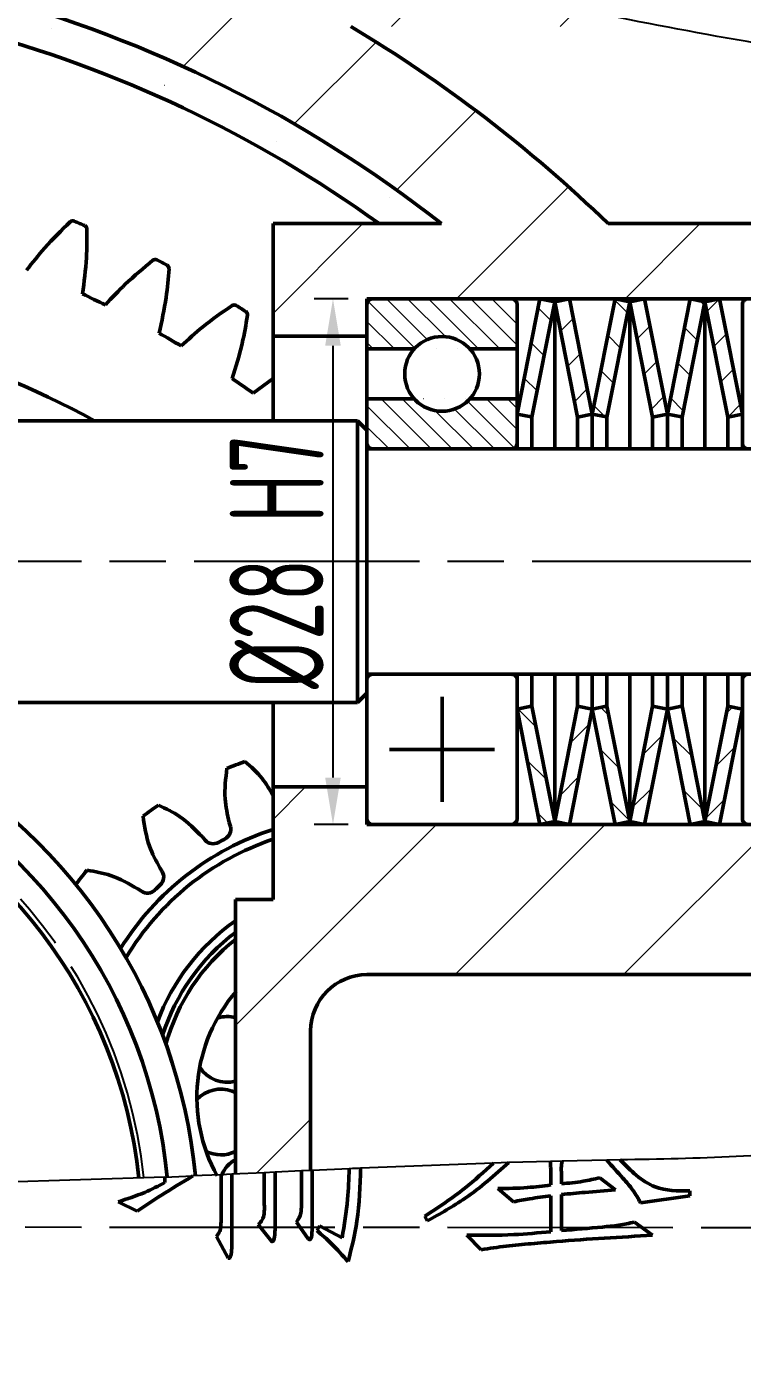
# Model space of a CAD drawing. Header units: millimetres. Extents: x 7343 to 8240, y 5038 to 5694.
# Drawn here: x 7641.1 to 7679.2, y 5174.2 to 5244.9 of the extents above; entities that cross this region are included whole.
import ezdxf

# ---------------------------------------------------------------- set-up
doc = ezdxf.new("R2010")
doc.units = ezdxf.units.MM
doc.linetypes.add('AM_ISO08W050', pattern=[18, 12, -1.5, 3, -1.5])
for name, color, linetype, lineweight in [('AM_5', 3, 'Continuous', 25), ('AM_7', 4, 'AM_ISO08W050', 25), ('AM_BOR', 7, 'Continuous', 50), ('剖面线', 5, 'Continuous', 20)]:
    doc.layers.add(name, color=color, linetype=linetype, lineweight=lineweight)
doc.styles.add('工程字', font='gbenor.shx', dxfattribs={"width": 0.707, "bigfont": 'hztxt.shx'})
doc.dimstyles.new('AM_GB$0', dxfattribs={"dimtxt": 3.5, "dimasz": 2.5, "dimexe": 1, "dimexo": 1, "dimgap": 0.5, "dimtad": 1, "dimdsep": 46, "dimtxsty": '工程字', "dimcen": 0, "dimclrd": 256, "dimclre": 256, "dimclrt": 2, "dimadec": 0, "dimazin": 2, "dimtp": 0.1, "dimtm": 0.1, "dimtfac": 0.71, "dimtmove": 0, "dimatfit": 3, "dimfxl": 0, "dimlwd": -1, "dimlwe": -1, "dimarcsym": 0})
pattern_1 = [(45, (6629.774, 4564.3836), (-4.490128, 4.490128), [])]

# ---------------------------------------------------------------- blocks, each defined once
blk = doc.blocks.new('*D44')
at = {"layer": 'AM_5', "transparency": 16777216}
for p, q in [((7658.18, 5230.37), (7656.371, 5230.37)), ((7657.371, 5227.87), (7657.371, 5204.87)), ((7658.18, 5202.37), (7656.371, 5202.37))]:
    blk.add_line(p, q, dxfattribs=at)
for points in [[(7656.954, 5227.87), (7657.787, 5227.87), (7657.371, 5230.37)], [(7656.954, 5204.87), (7657.787, 5204.87), (7657.371, 5202.37)]]:
    blk.add_solid(points, dxfattribs=at)
at = {"layer": 'Defpoints', "color": 0}
for p in [(7659.18, 5230.37), (7657.371, 5202.37), (7659.18, 5202.37)]:
    blk.add_point(p, dxfattribs=at)
at = {"layer": 'AM_5', "color": 2, "transparency": 16777216, "insert": (7654.371, 5216.37), "char_height": 5, "attachment_point": 5, "rotation": 90, "style": '工程字'}
blk.add_mtext('%%c28{}{\\C2; H7}', dxfattribs=at)
blk = doc.blocks.new('*D45')
at = {"layer": 'AM_5', "transparency": 16777216}
for p, q in [((7456.68, 5182.025), (7456.68, 5283.574)), ((7822.674, 5200.87), (7822.674, 5283.574)), ((7459.18, 5282.574), (7820.174, 5282.574))]:
    blk.add_line(p, q, dxfattribs=at)
for points in [[(7459.18, 5282.991), (7459.18, 5282.157), (7456.68, 5282.574)], [(7820.174, 5282.991), (7820.174, 5282.157), (7822.674, 5282.574)]]:
    blk.add_solid(points, dxfattribs=at)
at = {"layer": 'Defpoints', "color": 0}
for p in [(7822.674, 5282.574), (7822.674, 5199.87), (7456.68, 5181.025)]:
    blk.add_point(p, dxfattribs=at)
at = {"layer": 'AM_5', "color": 2, "transparency": 16777216, "insert": (7634.731, 5285.574), "char_height": 5, "attachment_point": 5, "style": '工程字'}
blk.add_mtext('366', dxfattribs=at)

msp = doc.modelspace()

# ---------------------------------------------------------------- hatches: boundary and pattern name
at = {"layer": '剖面线'}
h = msp.add_hatch(dxfattribs=at)
h.set_pattern_fill('ANSI31', color=256, scale=2, style=0)
h.set_pattern_definition(pattern_1)
edge = h.paths.add_edge_path(flags=0)
edge.add_line((7586.18, 5236.657), (7586.18, 5198.073))
edge.add_spline(control_points=[(7586.18, 5198.073), (7587.314, 5196.162), (7588.646, 5194.426), (7590.18, 5192.921)], knot_values=[0.088397, 0.088397, 0.088397, 0.088397, 0.108326, 0.108326, 0.108326, 0.108326], weights=[1, 1, 1, 1], degree=3, periodic=0)
edge.add_line((7590.18, 5192.921), (7590.18, 5198.37))
edge.add_line((7590.18, 5198.37), (7596.18, 5198.37))
edge.add_arc((7596.18, 5201.37), 3, 270, 360)
edge.add_line((7599.18, 5201.37), (7599.18, 5202.37))
edge.add_line((7599.18, 5202.37), (7591.18, 5202.37))
edge.add_line((7591.18, 5202.37), (7591.18, 5204.37))
edge.add_line((7591.18, 5204.37), (7589.18, 5204.37))
edge.add_line((7589.18, 5204.37), (7589.18, 5228.37))
edge.add_line((7589.18, 5228.37), (7591.18, 5228.37))
edge.add_line((7591.18, 5228.37), (7591.18, 5230.37))
edge.add_line((7591.18, 5230.37), (7599.18, 5230.37))
edge.add_line((7599.18, 5230.37), (7599.18, 5245.212))
edge.add_arc((7621.18, 5180.87), 68, 105, 108.8765, ccw=False)
edge.add_line((7603.581, 5246.553), (7603.847, 5245.558))
edge.add_arc((7605.779, 5246.075), 2, 195, 283.28942)
edge.add_arc((7621.18, 5180.87), 65, 76.71058, 103.28942, ccw=False)
edge.add_arc((7636.582, 5246.075), 2, 256.71058, 345)
edge.add_line((7638.513, 5245.558), (7638.78, 5246.553))
edge.add_arc((7621.18, 5180.87), 68, 51.88419, 75, ccw=False)
edge.add_line((7663.153, 5234.37), (7654.18, 5234.37))
edge.add_line((7654.18, 5234.37), (7654.18, 5228.37))
edge.add_line((7654.18, 5228.37), (7659.18, 5228.37))
edge.add_line((7659.18, 5228.37), (7659.18, 5230.37))
edge.add_line((7659.18, 5230.37), (7686.88, 5230.37))
edge.add_line((7686.88, 5230.37), (7686.88, 5231.27))
edge.add_line((7686.88, 5231.27), (7688.38, 5231.27))
edge.add_line((7688.38, 5231.27), (7688.38, 5230.37))
edge.add_line((7688.38, 5230.37), (7692.18, 5230.37))
edge.add_line((7692.18, 5230.37), (7692.18, 5234.37))
edge.add_line((7692.18, 5234.37), (7672.026, 5234.37))
edge.add_arc((7620.18, 5180.87), 74.5, 45.89951, 59.21122)
edge.add_line((7658.315, 5244.87), (7675.009, 5244.87))
edge.add_spline(control_points=[(7675.009, 5244.87), (7657.894, 5248.157), (7634.01, 5256.235), (7597.891, 5254.495), (7588.183, 5242.507), (7585.877, 5237.971)], knot_values=[0.690379, 0.690379, 0.690379, 0.690379, 0.839999, 0.930271, 0.973501, 0.973501, 0.973501, 0.973501], weights=[1, 1, 1, 1, 1, 1], degree=3, periodic=0)
edge.add_arc((7583.18, 5236.657), 3, 0, 25.9685, ccw=False)
h = msp.add_hatch(dxfattribs=at)
h.set_pattern_fill('ANSI31', color=256, scale=0.25, angle=90)
h.set_pattern_definition([(135, (6818.2519, 4831.9371), (-0.561266, -0.561266), [])])
edge = h.paths.add_edge_path()
edge.add_spline(control_points=[(7667.18, 5230.07), (7667.178, 5230.097), (7667.173, 5230.158), (7667.131, 5230.245), (7667.059, 5230.317), (7666.971, 5230.362), (7666.909, 5230.367), (7666.88, 5230.37)], knot_values=[0, 0, 0, 0, 0.173364, 0.388024, 0.602686, 0.817349, 1, 1, 1, 1], degree=3, periodic=0)
edge.add_line((7666.88, 5230.37), (7659.48, 5230.37))
edge.add_spline(control_points=[(7659.48, 5230.37), (7659.465, 5230.369), (7659.415, 5230.367), (7659.335, 5230.339), (7659.254, 5230.276), (7659.199, 5230.189), (7659.181, 5230.116), (7659.18, 5230.076), (7659.18, 5230.07)], knot_values=[0, 0, 0, 0, 0.099601, 0.314257, 0.528911, 0.743572, 0.958229, 1, 1, 1, 1], degree=3, periodic=0)
edge.add_line((7659.18, 5230.07), (7659.18, 5228.37))
edge.add_line((7659.18, 5228.37), (7659.18, 5227.703))
edge.add_line((7659.18, 5227.703), (7661.703, 5227.703))
edge.add_arc((7663.18, 5226.37), 1.99, 42.06856, 137.93144, ccw=False)
edge.add_line((7664.657, 5227.703), (7667.18, 5227.703))
edge.add_line((7667.18, 5227.703), (7667.18, 5230.07))
edge = h.paths.add_edge_path()
edge.add_line((7667.18, 5225.036), (7664.657, 5225.036))
edge.add_arc((7663.18, 5226.37), 1.99, 222.06856, 317.93144, ccw=False)
edge.add_line((7661.703, 5225.036), (7659.18, 5225.036))
edge.add_line((7659.18, 5225.036), (7659.18, 5222.67))
edge.add_spline(control_points=[(7659.18, 5222.67), (7659.182, 5222.647), (7659.185, 5222.592), (7659.221, 5222.507), (7659.289, 5222.431), (7659.379, 5222.379), (7659.447, 5222.373), (7659.48, 5222.37)], knot_values=[0, 0, 0, 0, 0.14166, 0.356349, 0.571042, 0.785732, 1, 1, 1, 1], degree=3, periodic=0)
edge.add_line((7659.48, 5222.37), (7666.88, 5222.37))
edge.add_spline(control_points=[(7666.88, 5222.37), (7666.891, 5222.37), (7666.935, 5222.371), (7667.011, 5222.394), (7667.095, 5222.452), (7667.155, 5222.536), (7667.178, 5222.613), (7667.18, 5222.658), (7667.18, 5222.67)], knot_values=[0, 0, 0, 0, 0.067689, 0.282335, 0.496981, 0.711638, 0.926291, 1, 1, 1, 1], degree=3, periodic=0)
edge.add_line((7667.18, 5222.67), (7667.18, 5225.036))
h = msp.add_hatch(dxfattribs=at)
h.set_pattern_fill('ANSI31', color=256, scale=0.5, angle=90, style=0)
h.set_pattern_definition([(135, (7672.2703, 5205.7157), (-1.12253, -1.12253), [])])
h.paths.add_polyline_path([(7671.965, 5208.67), (7671.932, 5208.663), (7671.18, 5208.515), (7672.395, 5202.37), (7673.18, 5202.525)])
h.paths.add_polyline_path([(7667.965, 5208.67), (7667.932, 5208.663), (7667.18, 5208.515), (7668.395, 5202.37), (7669.18, 5202.525)])
h.paths.add_polyline_path([(7677.18, 5230.214), (7676.395, 5230.37), (7675.18, 5224.225), (7675.932, 5224.076), (7675.965, 5224.07)])
h.paths.add_polyline_path([(7673.18, 5230.214), (7672.395, 5230.37), (7671.18, 5224.225), (7671.932, 5224.076), (7671.965, 5224.07)])
h.paths.add_polyline_path([(7669.18, 5230.214), (7668.395, 5230.37), (7667.18, 5224.225), (7667.932, 5224.076), (7667.965, 5224.07)])
edge = h.paths.add_edge_path()
edge.add_spline(control_points=[(7676.395, 5202.37), (7676.657, 5202.421), (7676.919, 5202.473), (7677.18, 5202.525)], knot_values=[0.022041, 0.022041, 0.022041, 0.022041, 0.022841, 0.022841, 0.022841, 0.022841], weights=[1, 1, 1, 1], degree=3, periodic=0)
edge.add_spline(control_points=[(7677.18, 5202.525), (7676.775, 5204.573), (7676.37, 5206.621), (7675.965, 5208.67)], knot_values=[0.016952, 0.016952, 0.016952, 0.016952, 0.023216, 0.023216, 0.023216, 0.023216], weights=[1, 1, 1, 1], degree=3, periodic=0)
edge.add_spline(control_points=[(7675.965, 5208.67), (7675.954, 5208.668), (7675.943, 5208.665), (7675.932, 5208.663), (7675.681, 5208.614), (7675.431, 5208.564), (7675.18, 5208.515)], knot_values=[0.012875, 0.012875, 0.012875, 0.012875, 0.012909, 0.012909, 0.012909, 0.013675, 0.013675, 0.013675, 0.013675], weights=[1, 1, 1, 1, 1, 1, 1], degree=3, periodic=0)
edge.add_spline(control_points=[(7675.18, 5208.515), (7675.585, 5206.466), (7675.99, 5204.418), (7676.395, 5202.37)], knot_values=[0.039442, 0.039442, 0.039442, 0.039442, 0.045725, 0.045725, 0.045725, 0.045725], weights=[1, 1, 1, 1], degree=3, periodic=0)
h = msp.add_hatch(dxfattribs=at)
h.set_pattern_fill('ANSI31', color=256, scale=0.5, style=0)
h.set_pattern_definition([(45, (7674.1894, 5226.5992), (-1.12253, 1.12253), [])])
h.paths.add_polyline_path([(7673.965, 5230.37), (7673.18, 5230.214), (7674.395, 5224.07), (7675.18, 5224.225)])
h.paths.add_polyline_path([(7669.965, 5230.37), (7669.18, 5230.214), (7670.395, 5224.07), (7671.18, 5224.225)])
h.paths.add_polyline_path([(7679.18, 5208.515), (7678.395, 5208.67), (7677.18, 5202.525), (7677.965, 5202.37)])
h.paths.add_polyline_path([(7675.18, 5208.515), (7674.395, 5208.67), (7673.18, 5202.525), (7673.965, 5202.37)])
h.paths.add_polyline_path([(7671.18, 5208.515), (7670.395, 5208.67), (7669.18, 5202.525), (7669.965, 5202.37)])
edge = h.paths.add_edge_path()
edge.add_spline(control_points=[(7677.965, 5230.37), (7677.703, 5230.318), (7677.442, 5230.266), (7677.18, 5230.214)], knot_values=[0, 0, 0, 0, 0.0008, 0.0008, 0.0008, 0.0008], weights=[1, 1, 1, 1], degree=3, periodic=0)
edge.add_spline(control_points=[(7677.18, 5230.214), (7677.585, 5228.166), (7677.99, 5226.118), (7678.395, 5224.07)], knot_values=[0.018209, 0.018209, 0.018209, 0.018209, 0.024473, 0.024473, 0.024473, 0.024473], weights=[1, 1, 1, 1], degree=3, periodic=0)
edge.add_spline(control_points=[(7678.395, 5224.07), (7678.657, 5224.121), (7678.919, 5224.173), (7679.18, 5224.225)], knot_values=[0, 0, 0, 0, 0.0008, 0.0008, 0.0008, 0.0008], weights=[1, 1, 1, 1], degree=3, periodic=0)
edge.add_spline(control_points=[(7679.18, 5224.225), (7678.775, 5226.273), (7678.37, 5228.321), (7677.965, 5230.37)], knot_values=[0.040681, 0.040681, 0.040681, 0.040681, 0.046964, 0.046964, 0.046964, 0.046964], weights=[1, 1, 1, 1], degree=3, periodic=0)
h = msp.add_hatch(dxfattribs=at)
h.set_pattern_fill('ANSI31', color=256, scale=2, style=0)
h.set_pattern_definition(pattern_1)
edge = h.paths.add_edge_path(flags=0)
edge.add_arc((7620.18, 5180.87), 74.5, 4.70422, 14.88509)
edge.add_line((7692.18, 5200.007), (7692.18, 5202.37))
edge.add_line((7692.18, 5202.37), (7688.38, 5202.37))
edge.add_line((7688.38, 5202.37), (7688.38, 5201.47))
edge.add_line((7688.38, 5201.47), (7686.88, 5201.47))
edge.add_line((7686.88, 5201.47), (7686.88, 5202.37))
edge.add_line((7686.88, 5202.37), (7659.18, 5202.37))
edge.add_line((7659.18, 5202.37), (7659.18, 5204.37))
edge.add_line((7659.18, 5204.37), (7654.18, 5204.37))
edge.add_line((7654.18, 5204.37), (7654.18, 5198.37))
edge.add_line((7654.18, 5198.37), (7652.18, 5198.37))
edge.add_line((7652.18, 5198.37), (7652.18, 5183.751))
edge.add_spline(control_points=[(7652.18, 5183.751), (7653.511, 5183.813), (7654.843, 5183.876), (7656.18, 5183.937)], knot_values=[0.294277, 0.294277, 0.294277, 0.294277, 0.306249, 0.306249, 0.306249, 0.306249], weights=[1, 1, 1, 1], degree=3, periodic=0)
edge.add_line((7656.18, 5183.937), (7656.18, 5191.37))
edge.add_arc((7659.18, 5191.37), 3, 90, 180, ccw=False)
edge.add_line((7659.18, 5194.37), (7686.979, 5194.37))
edge.add_arc((7686.979, 5191.37), 3, 7.63786, 90, ccw=False)
edge.add_arc((7608.68, 5180.87), 82, 3.55956, 7.63786, ccw=False)
edge.add_spline(control_points=[(7690.522, 5185.961), (7691.855, 5186.239), (7693.16, 5186.574), (7694.429, 5186.98)], knot_values=[0.405149, 0.405149, 0.405149, 0.405149, 0.417133, 0.417133, 0.417133, 0.417133], weights=[1, 1, 1, 1], degree=3, periodic=0)

# ---------------------------------------------------------------- linework, layer by layer
at = {"layer": 'AM_5'}
for p, q in [((7665.916, 5184.332), (7658.844, 5184.057)), ((7666.741, 5184.359), (7665.916, 5184.332)), ((7668.952, 5184.421), (7666.741, 5184.359)), ((7669.577, 5184.436), (7668.952, 5184.421)), ((7671.958, 5184.487), (7669.577, 5184.436)), ((7672.672, 5184.501), (7671.958, 5184.487)), ((7648.42, 5183.579), (7634.224, 5183.133)), ((7648.42, 5183.579), (7649.903, 5183.646)), ((7651.415, 5183.715), (7649.903, 5183.646)), ((7651.989, 5183.742), (7651.415, 5183.715)), ((7653.713, 5183.822), (7651.989, 5183.742)), ((7654.287, 5183.849), (7653.713, 5183.822)), ((7655.691, 5183.915), (7654.287, 5183.849)), ((7656.266, 5183.941), (7655.691, 5183.915)), ((7658.233, 5184.03), (7656.266, 5183.941))]:
    msp.add_line(p, q, dxfattribs=at)
for points, knots in [([(7714.395, 5210.988), (7714.698, 5212.446), (7714.914, 5213.905), (7715.114, 5216.09), (7715.159, 5216.82), (7715.21, 5218.256), (7715.214, 5218.965), (7715.17, 5221.067), (7715.062, 5222.433), (7714.783, 5224.432), (7714.67, 5225.089), (7714.402, 5226.387), (7714.248, 5227.021), (7713.729, 5228.874), (7713.305, 5230.047), (7712.532, 5231.714), (7712.252, 5232.254), (7711.638, 5233.303), (7711.304, 5233.813), (7710.575, 5234.795), (7710.185, 5235.261), (7709.342, 5236.144), (7708.889, 5236.561), (7707.919, 5237.346), (7707.401, 5237.714), (7706.574, 5238.233), (7706.29, 5238.401), (7705.713, 5238.72), (7705.418, 5238.874), (7703.918, 5239.608), (7702.629, 5240.095), (7700.584, 5240.715), (7699.883, 5240.903), (7698.472, 5241.243), (7697.758, 5241.396), (7695.597, 5241.817), (7694.131, 5242.046), (7691.176, 5242.457), (7689.687, 5242.639), (7687.456, 5242.913), (7686.714, 5243.005), (7685.234, 5243.196), (7684.497, 5243.295), (7682.298, 5243.607), (7680.85, 5243.833), (7676.581, 5244.551), (7673.824, 5245.086), (7671.166, 5245.642)], [0, 0, 0, 0, 0.0625, 0.0625, 0.09375, 0.09375, 0.125, 0.125, 0.1875, 0.1875, 0.21875, 0.21875, 0.25, 0.25, 0.3125, 0.3125, 0.34375, 0.34375, 0.375, 0.375, 0.40625, 0.40625, 0.4375, 0.4375, 0.46875, 0.46875, 0.484375, 0.484375, 0.5, 0.5, 0.5625, 0.5625, 0.59375, 0.59375, 0.625, 0.625, 0.6875, 0.6875, 0.75, 0.75, 0.78125, 0.78125, 0.8125, 0.8125, 0.875, 0.875, 1, 1, 1, 1]), ([(7684.98, 5185.112), (7682.939, 5184.945), (7678.843, 5184.611), (7674.734, 5184.538), (7672.672, 5184.501)], [0, 0, 0, 0, 0.498414, 1, 1, 1, 1]), ([(7658.844, 5184.057), (7658.656, 5184.049), (7658.452, 5184.04), (7658.248, 5184.031), (7658.233, 5184.03)], [0, 0, 0, 0, 0.925044, 1, 1, 1, 1])]:
    msp.add_open_spline(points, degree=3, knots=knots, dxfattribs=at)
at = {"layer": 'AM_7'}
for p, q in [((7715.974, 5216.37), (7588.386, 5216.37)), ((7711.474, 5180.868), (7453.886, 5181.026))]:
    msp.add_line(p, q, dxfattribs=at)
msp.add_arc((7621.18, 5180.87), 26.25, 5.84634, 162.77216, dxfattribs=at)
at = {"layer": 'AM_BOR'}
for p, q in [((7654.18, 5234.37), (7654.18, 5228.37)), ((7663.153, 5234.37), (7654.18, 5234.37)), ((7672.026, 5234.37), (7692.18, 5234.37)), ((7686.88, 5230.37), (7659.18, 5230.37)), ((7659.18, 5230.37), (7659.18, 5228.37)), ((7666.88, 5230.37), (7659.48, 5230.37)), ((7667.18, 5224.225), (7668.395, 5230.37)), ((7669.18, 5230.214), (7667.965, 5224.07)), ((7668.395, 5230.37), (7669.18, 5230.214)), ((7669.18, 5230.214), (7669.965, 5230.37)), ((7669.18, 5230.214), (7669.18, 5222.37)), ((7670.395, 5224.07), (7669.18, 5230.214)), ((7669.965, 5230.37), (7671.18, 5224.225)), ((7671.18, 5224.225), (7672.395, 5230.37)), ((7673.18, 5230.214), (7671.965, 5224.07)), ((7672.395, 5230.37), (7673.18, 5230.214)), ((7673.18, 5230.214), (7673.965, 5230.37)), ((7673.18, 5222.37), (7673.18, 5230.214)), ((7674.395, 5224.07), (7673.18, 5230.214)), ((7673.965, 5230.37), (7675.18, 5224.225)), ((7675.18, 5224.225), (7676.395, 5230.37)), ((7677.18, 5230.214), (7675.965, 5224.07)), ((7676.395, 5230.37), (7677.18, 5230.214)), ((7677.18, 5230.214), (7677.965, 5230.37)), ((7677.18, 5222.37), (7677.18, 5230.214)), ((7678.395, 5224.07), (7677.18, 5230.214)), ((7677.965, 5230.37), (7679.18, 5224.225)), ((7659.18, 5230.07), (7659.18, 5227.703)), ((7667.18, 5227.703), (7667.18, 5230.07)), ((7679.18, 5230.07), (7679.18, 5227.703)), ((7659.18, 5228.37), (7654.18, 5228.37)), ((7654.18, 5223.87), (7654.18, 5228.37)), ((7659.18, 5225.036), (7659.18, 5227.703)), ((7659.18, 5227.703), (7661.703, 5227.703)), ((7664.657, 5227.703), (7667.18, 5227.703)), ((7667.18, 5225.036), (7667.18, 5227.703)), ((7679.18, 5225.036), (7679.18, 5227.703)), ((7654.18, 5226.129), (7653.114, 5225.342)), ((7659.18, 5225.036), (7659.18, 5222.67)), ((7661.703, 5225.036), (7659.18, 5225.036)), ((7667.18, 5225.036), (7664.657, 5225.036)), ((7667.18, 5222.67), (7667.18, 5225.036)), ((7679.18, 5225.036), (7679.18, 5222.67)), ((7658.68, 5223.87), (7636.18, 5223.87)), ((7659.18, 5223.37), (7658.68, 5223.87)), ((7658.68, 5208.87), (7658.68, 5223.87)), ((7667.965, 5222.37), (7667.965, 5224.07)), ((7671.18, 5224.225), (7670.395, 5224.07)), ((7670.395, 5224.07), (7670.395, 5222.37)), ((7671.18, 5222.37), (7671.18, 5224.225)), ((7671.965, 5222.37), (7671.965, 5224.07)), ((7675.18, 5224.225), (7674.395, 5224.07)), ((7674.395, 5224.07), (7674.395, 5222.37)), ((7675.18, 5222.37), (7675.18, 5224.225)), ((7675.965, 5222.37), (7675.965, 5224.07)), ((7679.18, 5224.225), (7678.395, 5224.07)), ((7678.395, 5224.07), (7678.395, 5222.37)), ((7659.18, 5222.37), (7659.18, 5223.37)), ((7659.18, 5223.37), (7659.18, 5209.37)), ((7688.18, 5222.37), (7659.18, 5222.37)), ((7688.18, 5222.37), (7659.18, 5222.37)), ((7659.48, 5222.37), (7666.88, 5222.37)), ((7667.18, 5222.67), (7667.18, 5222.37)), ((7679.18, 5222.37), (7679.18, 5222.67)), ((7659.18, 5210.37), (7709.98, 5210.37)), ((7659.18, 5209.37), (7659.18, 5210.37)), ((7659.18, 5210.37), (7709.98, 5210.37)), ((7666.88, 5210.37), (7659.48, 5210.37)), ((7667.18, 5210.37), (7667.18, 5210.07)), ((7667.965, 5208.67), (7667.965, 5210.37)), ((7669.18, 5210.37), (7669.18, 5202.525)), ((7670.395, 5210.37), (7670.395, 5208.67)), ((7671.18, 5208.515), (7671.18, 5210.37)), ((7671.965, 5208.67), (7671.965, 5210.37)), ((7673.18, 5202.525), (7673.18, 5210.37)), ((7674.395, 5210.37), (7674.395, 5208.67)), ((7675.18, 5208.515), (7675.18, 5210.37)), ((7675.965, 5208.67), (7675.965, 5210.37)), ((7677.18, 5202.525), (7677.18, 5210.37)), ((7678.395, 5210.37), (7678.395, 5208.67)), ((7679.18, 5210.07), (7679.18, 5210.37)), ((7659.18, 5210.07), (7659.18, 5207.703)), ((7667.18, 5207.703), (7667.18, 5210.07)), ((7679.18, 5210.07), (7679.18, 5207.703)), ((7658.68, 5208.87), (7659.18, 5209.37)), ((7663.18, 5209.17), (7663.18, 5203.57)), ((7636.18, 5208.87), (7658.68, 5208.87)), ((7654.18, 5204.37), (7654.18, 5208.87)), ((7668.395, 5202.37), (7667.18, 5208.515)), ((7667.965, 5208.67), (7669.18, 5202.525)), ((7669.18, 5202.525), (7670.395, 5208.67)), ((7671.18, 5208.515), (7669.965, 5202.37)), ((7670.395, 5208.67), (7671.18, 5208.515)), ((7672.395, 5202.37), (7671.18, 5208.515)), ((7671.965, 5208.67), (7673.18, 5202.525)), ((7673.18, 5202.525), (7674.395, 5208.67)), ((7675.18, 5208.515), (7673.965, 5202.37)), ((7674.395, 5208.67), (7675.18, 5208.515)), ((7676.395, 5202.37), (7675.18, 5208.515)), ((7675.965, 5208.67), (7677.18, 5202.525)), ((7677.18, 5202.525), (7678.395, 5208.67)), ((7679.18, 5208.515), (7677.965, 5202.37)), ((7678.395, 5208.67), (7679.18, 5208.515)), ((7659.18, 5205.036), (7659.18, 5207.703)), ((7667.18, 5205.036), (7667.18, 5207.703)), ((7679.18, 5205.036), (7679.18, 5207.703)), ((7660.38, 5206.37), (7665.98, 5206.37)), ((7659.18, 5205.036), (7659.18, 5202.67)), ((7667.18, 5202.67), (7667.18, 5205.036)), ((7679.18, 5205.036), (7679.18, 5202.67)), ((7654.18, 5204.37), (7659.18, 5204.37)), ((7654.18, 5204.37), (7654.18, 5198.37)), ((7659.18, 5204.37), (7659.18, 5202.37)), ((7651.848, 5202.478), (7651.909, 5202.263)), ((7659.18, 5202.37), (7686.88, 5202.37)), ((7659.48, 5202.37), (7666.88, 5202.37)), ((7669.18, 5202.525), (7668.395, 5202.37)), ((7669.965, 5202.37), (7669.18, 5202.525)), ((7673.18, 5202.525), (7672.395, 5202.37)), ((7673.965, 5202.37), (7673.18, 5202.525)), ((7677.18, 5202.525), (7676.395, 5202.37)), ((7677.965, 5202.37), (7677.18, 5202.525)), ((7650.56, 5201.538), (7650.415, 5201.708)), ((7648.154, 5200.062), (7648.271, 5199.871)), ((7647.167, 5198.809), (7646.981, 5198.933)), ((7654.18, 5198.37), (7652.18, 5198.37)), ((7652.18, 5198.37), (7652.18, 5183.751)), ((7659.18, 5194.37), (7686.979, 5194.37)), ((7656.18, 5183.937), (7656.18, 5191.37)), ((7652.18, 5188.09), (7652.004, 5188.165)), ((7648.415, 5183.295), (7648.42, 5183.579)), ((7651.415, 5181.316), (7651.415, 5183.715)), ((7651.989, 5183.742), (7651.989, 5180.359)), ((7653.713, 5182.146), (7653.713, 5183.822)), ((7654.287, 5183.849), (7654.287, 5181.061)), ((7655.691, 5182.082), (7655.691, 5183.915)), ((7656.266, 5183.941), (7656.266, 5181.061)), ((7668.967, 5183.167), (7668.967, 5183.997)), ((7669.541, 5183.806), (7669.541, 5183.231)), ((7671.584, 5183.55), (7672.413, 5182.912)), ((7666.988, 5182.274), (7666.159, 5182.976)), ((7676.371, 5182.848), (7676.371, 5182.593)), ((7646.947, 5181.763), (7645.926, 5182.274)), ((7668.967, 5180.678), (7668.967, 5182.593)), ((7669.541, 5182.657), (7669.541, 5180.742)), ((7676.371, 5182.593), (7673.754, 5182.21)), ((7662.393, 5181.253), (7662.265, 5181.508)), ((7654.096, 5180.168), (7653.394, 5181.061)), ((7656.01, 5180.359), (7655.436, 5181.189)), ((7656.521, 5180.742), (7656.649, 5180.997)), ((7656.649, 5180.997), (7657.861, 5180.359)), ((7673.435, 5181.189), (7674.392, 5180.487)), ((7651.798, 5179.274), (7651.16, 5180.423)), ((7665.265, 5179.721), (7664.499, 5180.487))]:
    msp.add_line(p, q, dxfattribs=at)
at = {"layer": 'AM_BOR', "flags": 128}
for points in [[(7667.965, 5224.07), (7667.932, 5224.076), (7667.18, 5224.225)], [(7671.965, 5224.07), (7671.932, 5224.076), (7671.18, 5224.225)], [(7675.965, 5224.07), (7675.932, 5224.076), (7675.18, 5224.225)], [(7667.18, 5208.515), (7667.932, 5208.663), (7667.965, 5208.67)], [(7671.18, 5208.515), (7671.932, 5208.663), (7671.965, 5208.67)], [(7675.18, 5208.515), (7675.932, 5208.663), (7675.965, 5208.67)]]:
    msp.add_lwpolyline(points, dxfattribs=at)
at = {"layer": 'AM_BOR'}
msp.add_circle((7663.18, 5226.37), 1.99, dxfattribs=at)
for centre, radius, start, end in [((7608.68, 5180.87), 84.295, 53.19993, 3.82866), ((7608.68, 5180.87), 83.295, 54.84184, 3.70205), ((7608.68, 5180.87), 81.085, 59.10371, 185.01442), ((7608.68, 5180.87), 80.793, 59.74822, 185.01442), ((7621.18, 5180.87), 68, 51.88419, 75), ((7621.18, 5180.87), 66, 54.15519, 75.21817), ((7620.18, 5180.87), 74.5, 45.89951, 59.21122), ((7643.51, 5234.318), 0.2, 67.32546, 132.8788), ((7621.18, 5180.87), 58.125, 66.72645, 67.32546), ((7644.068, 5234.081), 0.2, 1.1731, 66.72645), ((7647.904, 5232.262), 0.2, 62.52546, 128.0788), ((7621.18, 5180.87), 58.125, 61.92645, 62.52546), ((7648.44, 5231.979), 0.2, 356.3731, 61.92645), ((7621.18, 5180.87), 54.75, 63.91976, 65.33214), ((7621.18, 5180.87), 49, 61.34811, 112.68605), ((7652.111, 5229.845), 0.2, 57.72546, 123.2788), ((7621.18, 5180.87), 58.125, 57.12645, 57.72546), ((7652.621, 5229.519), 0.2, 351.5731, 57.12645), ((7621.18, 5180.87), 54.75, 59.11976, 60.53214), ((7621.18, 5180.87), 54.75, 54.31976, 55.73214), ((7621.18, 5180.87), 29, 5.50615, 60.69327), ((7621.18, 5180.87), 27.5, 5.66573, 65.37944), ((7658.791, 5187.831), 18.9, 108.87181, 111.95413), ((7621.18, 5180.812), 26, 6.01345, 68.74799), ((7658.791, 5187.831), 18.9, 124.52398, 127.60631), ((7658.791, 5187.831), 15, 107.90371, 148.06209), ((7651.361, 5202.108), 0.57, 297.49439, 15.79454), ((7658.791, 5187.831), 14.5, 108.54316, 149.10509), ((7650.993, 5201.91), 0.57, 220.68358, 298.98372), ((7658.791, 5187.831), 15.525, 117.49505, 118.98306), ((7658.791, 5187.831), 18.9, 140.17615, 143.25848), ((7647.785, 5199.573), 0.57, 313.14657, 31.44671), ((7658.791, 5187.831), 15.525, 133.14723, 134.63523), ((7647.483, 5199.284), 0.57, 236.33575, 314.6359), ((7658.791, 5187.831), 11.5, 125.09216, 159.51319), ((7658.791, 5187.831), 11, 126.94333, 162.49442), ((7658.791, 5187.831), 10.7, 128.1612, 164.62061), ((7659.18, 5191.37), 3, 90, 180), ((7658.791, 5187.831), 8.667, 139.34272, 208.84927), ((7651.741, 5190.388), 1.75, 75.46397, 107.06548), ((7651.741, 5190.388), 1.75, 213.0602, 284.53603), ((7651.407, 5186.52), 1.75, 70.06284, 137.06548), ((7651.407, 5186.52), 1.75, 243.0602, 296.22616), ((7653.051, 5183.003), 1.75, 119.8576, 156.69501)]:
    msp.add_arc(centre, radius, start, end, dxfattribs=at)
for points, knots in [([(7643.374, 5234.464), (7642.909, 5234.011), (7642.079, 5233.201), (7641.365, 5232.288), (7641.051, 5231.887)], [0, 0, 0, 0, 0.559983, 1, 1, 1, 1]), ([(7644.031, 5230.623), (7644.116, 5231.267), (7644.269, 5232.416), (7644.268, 5233.575), (7644.268, 5234.085)], [0, 0, 0, 0, 0.559958, 1, 1, 1, 1]), ([(7647.781, 5232.419), (7647.28, 5232.006), (7646.385, 5231.269), (7645.597, 5230.419), (7645.25, 5230.045)], [0, 0, 0, 0, 0.559983, 1, 1, 1, 1]), ([(7648.114, 5228.537), (7648.253, 5229.171), (7648.502, 5230.303), (7648.597, 5231.458), (7648.64, 5231.967)], [0, 0, 0, 0, 0.559957, 1, 1, 1, 1]), ([(7659.18, 5230.07), (7659.18, 5230.076), (7659.181, 5230.116), (7659.199, 5230.189), (7659.254, 5230.276), (7659.335, 5230.339), (7659.415, 5230.367), (7659.465, 5230.369), (7659.48, 5230.37)], [0, 0, 0, 0, 0.0417707, 0.2564285, 0.4710897, 0.6857427, 0.9003947, 1, 1, 1, 1]), ([(7666.88, 5230.37), (7666.909, 5230.367), (7666.971, 5230.362), (7667.059, 5230.317), (7667.131, 5230.245), (7667.173, 5230.158), (7667.178, 5230.097), (7667.18, 5230.07)], [0, 0, 0, 0, 0.182654, 0.397312, 0.611979, 0.826637, 1, 1, 1, 1]), ([(7679.18, 5230.07), (7679.18, 5230.076), (7679.181, 5230.116), (7679.199, 5230.189), (7679.254, 5230.276), (7679.335, 5230.339), (7679.415, 5230.367), (7679.465, 5230.369), (7679.48, 5230.37)], [0, 0, 0, 0, 0.0417707, 0.2564285, 0.4710897, 0.6857427, 0.9003947, 1, 1, 1, 1]), ([(7652.001, 5230.012), (7651.467, 5229.643), (7650.514, 5228.983), (7649.657, 5228.202), (7649.28, 5227.858)], [0, 0, 0, 0, 0.559983, 1, 1, 1, 1]), ([(7652.008, 5226.116), (7652.2, 5226.736), (7652.542, 5227.844), (7652.734, 5228.987), (7652.819, 5229.49)], [0, 0, 0, 0, 0.5599575, 1, 1, 1, 1]), ([(7659.48, 5222.37), (7659.447, 5222.373), (7659.379, 5222.379), (7659.289, 5222.431), (7659.221, 5222.507), (7659.185, 5222.592), (7659.182, 5222.647), (7659.18, 5222.67)], [0, 0, 0, 0, 0.214268, 0.428955, 0.643651, 0.858339, 1, 1, 1, 1]), ([(7667.18, 5222.67), (7667.18, 5222.658), (7667.178, 5222.613), (7667.155, 5222.536), (7667.095, 5222.452), (7667.011, 5222.394), (7666.935, 5222.371), (7666.891, 5222.37), (7666.88, 5222.37)], [0, 0, 0, 0, 0.073709, 0.288359, 0.503015, 0.717663, 0.932312, 1, 1, 1, 1]), ([(7679.48, 5222.37), (7679.447, 5222.373), (7679.379, 5222.379), (7679.289, 5222.431), (7679.221, 5222.507), (7679.185, 5222.592), (7679.182, 5222.647), (7679.18, 5222.67)], [0, 0, 0, 0, 0.214268, 0.428955, 0.643651, 0.858339, 1, 1, 1, 1]), ([(7659.18, 5210.07), (7659.181, 5210.081), (7659.182, 5210.126), (7659.205, 5210.204), (7659.265, 5210.287), (7659.349, 5210.346), (7659.425, 5210.368), (7659.47, 5210.369), (7659.48, 5210.37)], [0, 0, 0, 0, 0.073709, 0.288364, 0.503017, 0.717664, 0.932312, 1, 1, 1, 1]), ([(7666.88, 5210.37), (7666.914, 5210.366), (7666.981, 5210.36), (7667.071, 5210.308), (7667.139, 5210.232), (7667.175, 5210.148), (7667.179, 5210.092), (7667.18, 5210.07)], [0, 0, 0, 0, 0.214267, 0.42896, 0.643647, 0.85834, 1, 1, 1, 1]), ([(7679.18, 5210.07), (7679.181, 5210.081), (7679.182, 5210.126), (7679.205, 5210.204), (7679.265, 5210.287), (7679.349, 5210.346), (7679.425, 5210.368), (7679.47, 5210.369), (7679.48, 5210.37)], [0, 0, 0, 0, 0.073709, 0.288364, 0.503017, 0.717664, 0.932312, 1, 1, 1, 1]), ([(7651.725, 5205.36), (7651.657, 5204.817), (7651.534, 5203.847), (7651.752, 5202.896), (7651.848, 5202.478)], [0, 0, 0, 0, 0.559845, 1, 1, 1, 1]), ([(7654.18, 5203.908), (7654.001, 5204.226), (7653.611, 5204.919), (7653.006, 5205.435), (7652.678, 5205.715)], [0, 0, 0, 0, 0.459388, 1, 1, 1, 1]), ([(7650.415, 5201.708), (7650.032, 5202.099), (7649.348, 5202.798), (7648.468, 5203.217), (7648.08, 5203.402)], [0, 0, 0, 0, 0.5596951, 1, 1, 1, 1]), ([(7647.258, 5202.804), (7647.338, 5202.262), (7647.482, 5201.295), (7647.949, 5200.439), (7648.154, 5200.062)], [0, 0, 0, 0, 0.559845, 1, 1, 1, 1]), ([(7659.48, 5202.37), (7659.452, 5202.372), (7659.389, 5202.377), (7659.301, 5202.422), (7659.23, 5202.495), (7659.187, 5202.582), (7659.182, 5202.643), (7659.18, 5202.67)], [0, 0, 0, 0, 0.182654, 0.397311, 0.611972, 0.826637, 1, 1, 1, 1]), ([(7667.18, 5202.67), (7667.18, 5202.663), (7667.179, 5202.623), (7667.161, 5202.55), (7667.106, 5202.463), (7667.025, 5202.401), (7666.945, 5202.373), (7666.896, 5202.37), (7666.88, 5202.37)], [0, 0, 0, 0, 0.041775, 0.256432, 0.471089, 0.685744, 0.900395, 1, 1, 1, 1]), ([(7679.48, 5202.37), (7679.452, 5202.372), (7679.389, 5202.377), (7679.301, 5202.422), (7679.23, 5202.495), (7679.187, 5202.582), (7679.182, 5202.643), (7679.18, 5202.67)], [0, 0, 0, 0, 0.182646, 0.39731, 0.611972, 0.826637, 1, 1, 1, 1]), ([(7646.981, 5198.933), (7646.507, 5199.207), (7645.66, 5199.695), (7644.699, 5199.861), (7644.276, 5199.935)], [0, 0, 0, 0, 0.5596959, 1, 1, 1, 1]), ([(7662.265, 5181.508), (7662.99, 5181.98), (7664.283, 5182.824), (7665.417, 5183.872), (7665.916, 5184.332)], [0, 0, 0, 0, 0.559979, 1, 1, 1, 1]), ([(7666.741, 5184.359), (7665.989, 5183.694), (7664.645, 5182.508), (7663.081, 5181.636), (7662.393, 5181.253)], [0, 0, 0, 0, 0.559934, 1, 1, 1, 1]), ([(7668.967, 5183.997), (7668.966, 5184.076), (7668.965, 5184.217), (7668.956, 5184.358), (7668.952, 5184.421)], [0, 0, 0, 0, 0.559986, 1, 1, 1, 1]), ([(7669.577, 5184.436), (7669.556, 5184.319), (7669.52, 5184.11), (7669.535, 5183.899), (7669.541, 5183.806)], [0, 0, 0, 0, 0.559632, 1, 1, 1, 1]), ([(7673.754, 5182.21), (7673.621, 5182.446), (7673.354, 5182.92), (7672.71, 5183.649), (7672.243, 5184.169), (7671.958, 5184.487)], [0, 0, 0, 0, 0.278761, 0.559227, 1, 1, 1, 1]), ([(7672.672, 5184.501), (7672.947, 5184.22), (7673.495, 5183.659), (7674.696, 5182.85), (7675.734, 5182.849), (7676.371, 5182.848)], [0, 0, 0, 0, 0.280819, 0.559567, 1, 1, 1, 1]), ([(7649.903, 5183.646), (7649.343, 5183.308), (7648.341, 5182.705), (7647.373, 5182.051), (7646.947, 5181.763)], [0, 0, 0, 0, 0.560131, 1, 1, 1, 1]), ([(7657.861, 5180.359), (7657.976, 5181.04), (7658.181, 5182.256), (7658.217, 5183.488), (7658.233, 5184.03)], [0, 0, 0, 0, 0.559852, 1, 1, 1, 1]), ([(7658.844, 5184.057), (7658.816, 5183.114), (7658.767, 5181.432), (7658.359, 5179.8), (7658.18, 5179.083)], [0, 0, 0, 0, 0.560448, 1, 1, 1, 1]), ([(7669.541, 5183.231), (7669.927, 5183.266), (7670.615, 5183.329), (7671.288, 5183.483), (7671.584, 5183.55)], [0, 0, 0, 0, 0.560788, 1, 1, 1, 1]), ([(7645.926, 5182.274), (7646.407, 5182.425), (7647.266, 5182.695), (7648.064, 5183.112), (7648.415, 5183.295)], [0, 0, 0, 0, 0.559468, 1, 1, 1, 1]), ([(7666.159, 5182.976), (7666.685, 5182.982), (7667.625, 5182.993), (7668.557, 5183.114), (7668.967, 5183.167)], [0, 0, 0, 0, 0.559774, 1, 1, 1, 1]), ([(7672.413, 5182.912), (7671.877, 5182.867), (7670.919, 5182.785), (7669.962, 5182.696), (7669.541, 5182.657)], [0, 0, 0, 0, 0.559997, 1, 1, 1, 1]), ([(7653.394, 5181.061), (7653.474, 5181.139), (7653.634, 5181.294), (7653.729, 5181.691), (7653.719, 5181.973), (7653.713, 5182.146)], [0, 0, 0, 0, 0.278439, 0.558802, 1, 1, 1, 1]), ([(7655.436, 5181.189), (7655.526, 5181.344), (7655.687, 5181.621), (7655.69, 5181.941), (7655.691, 5182.082)], [0, 0, 0, 0, 0.557298, 1, 1, 1, 1]), ([(7668.967, 5182.593), (7668.596, 5182.544), (7667.933, 5182.455), (7667.277, 5182.329), (7666.988, 5182.274)], [0, 0, 0, 0, 0.56022, 1, 1, 1, 1]), ([(7651.16, 5180.423), (7651.218, 5180.491), (7651.336, 5180.628), (7651.402, 5180.948), (7651.41, 5181.177), (7651.415, 5181.316)], [0, 0, 0, 0, 0.278373, 0.558839, 1, 1, 1, 1]), ([(7654.287, 5181.061), (7654.289, 5180.813), (7654.292, 5180.523), (7654.216, 5180.228), (7654.181, 5180.176), (7654.157, 5180.155), (7654.123, 5180.152), (7654.105, 5180.162), (7654.096, 5180.168)], [0, 0, 0, 0, 0.749014, 0.873981, 0.905499, 0.937861, 0.967482, 1, 1, 1, 1]), ([(7656.266, 5181.061), (7656.262, 5180.922), (7656.256, 5180.675), (7656.238, 5180.409), (7656.18, 5180.29), (7656.16, 5180.272), (7656.141, 5180.262), (7656.125, 5180.259), (7656.11, 5180.261), (7656.061, 5180.281), (7656.034, 5180.322), (7656.01, 5180.359)], [0, 0, 0, 0, 0.419607, 0.748832, 0.780191, 0.811934, 0.828091, 0.843717, 0.858928, 0.87454, 1, 1, 1, 1]), ([(7658.18, 5179.083), (7657.888, 5179.41), (7657.365, 5179.994), (7656.779, 5180.513), (7656.521, 5180.742)], [0, 0, 0, 0, 0.55992, 1, 1, 1, 1]), ([(7664.499, 5180.487), (7665.335, 5180.483), (7666.827, 5180.475), (7668.313, 5180.616), (7668.967, 5180.678)], [0, 0, 0, 0, 0.559723, 1, 1, 1, 1]), ([(7669.541, 5180.742), (7670.271, 5180.801), (7671.288, 5180.884), (7672.591, 5181.006), (7673.154, 5181.128), (7673.435, 5181.189)], [0, 0, 0, 0, 0.56021, 0.780295, 1, 1, 1, 1]), ([(7651.989, 5180.359), (7651.994, 5180.064), (7651.999, 5179.727), (7651.921, 5179.385), (7651.896, 5179.315), (7651.875, 5179.282), (7651.852, 5179.263), (7651.826, 5179.26), (7651.81, 5179.268), (7651.798, 5179.274)], [0, 0, 0, 0, 0.748872, 0.853745, 0.894502, 0.937761, 0.953338, 0.96768, 1, 1, 1, 1]), ([(7674.392, 5180.487), (7672.684, 5180.39), (7670.529, 5180.267), (7667.933, 5180.037), (7666.593, 5179.923), (7665.708, 5179.788), (7665.265, 5179.721)], [0, 0, 0, 0, 0.560048, 0.70675, 0.853452, 1, 1, 1, 1])]:
    msp.add_open_spline(points, degree=3, knots=knots, dxfattribs=at)

# ---------------------------------------------------------------- dimensions: what is measured, and where the dimension line sits
at = {"layer": 'AM_5'}
dim = msp.add_linear_dim(base=(7822.674, 5282.574), p1=(7456.68, 5181.025), p2=(7822.674, 5199.87), text='366', dimstyle='AM_GB$0', override={"dimtxt": 5}, dxfattribs=at)
dim.commit()
dim.dimension.update_dxf_attribs({"geometry": '*D45', "text_midpoint": (7634.731, 5282.574), "dimtype": 160})
dim = msp.add_linear_dim(base=(7657.371, 5202.37), p1=(7659.18, 5230.37), p2=(7659.18, 5202.37), angle=90, text='%%c<>{}{\\C2; H7}', dimstyle='AM_GB$0', override={"dimtxt": 5, "dimtp": 0.1, "dimtm": 0.1, "dimtdec": 3, "dimtzin": 8}, dxfattribs=at)
dim.commit()
dim.dimension.update_dxf_attribs({"geometry": '*D44', "text_midpoint": (7654.371, 5216.37)})

doc.saveas('drawing.dxf')
